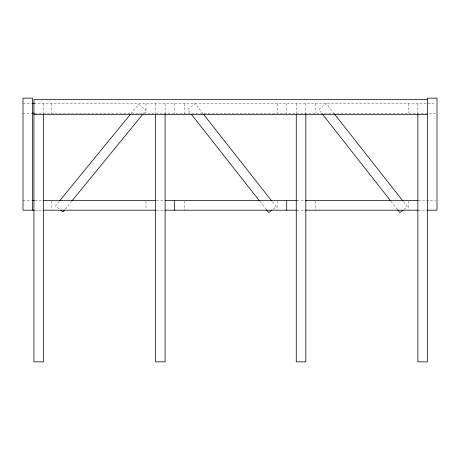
<?xml version="1.0" encoding="UTF-8"?>
<svg xmlns="http://www.w3.org/2000/svg" width="460" height="460" viewBox="0 0 460 460"><rect width="100%" height="100%" fill="white"/><g stroke="black" fill="none" stroke-linecap="round" stroke-linejoin="round"><path stroke-width="0.34" stroke-dasharray="2.3 1.72" d="M59.144 201.394L55.516 205.833L59.742 209.294M130.876 113.758L138.592 104.328L145.992 110.388L143.273 113.718M65.188 209.116L71.541 201.353M273.016 209.231L276.236 206.695L272.251 201.624M404.185 209.231L407.405 206.695L403.42 201.624M23 103.615L31.608 103.615M33.931 103.615L435.562 103.615M23 113.177L31.608 113.177M35.196 113.177L437 113.177M23 200.623L31.608 200.623M35.196 200.623L42.366 200.623M156.595 200.623L164.392 200.623M296.976 200.623L304.767 200.623M418.347 200.623L435.562 200.623M35.196 210.185L42.366 210.185M156.595 210.185L164.392 210.185M296.976 210.185L304.767 210.185M418.347 210.185L426.955 210.185M334.27 113.752L326.289 103.615L318.774 109.526L321.879 113.47M391.023 201.342L397.233 209.231M203.101 113.752L195.12 103.615L187.605 109.526L190.71 113.47M259.86 201.342L266.064 209.231M417.87 103.615L417.87 113.654M408.308 103.615L408.308 113.177M408.308 201.308L408.308 209.507M315.393 103.615L315.393 113.177M315.393 201.308L315.393 210.185M305.831 103.615L305.831 113.654M296.269 103.615L296.269 113.654M286.701 103.615L286.701 113.177M277.138 103.615L277.138 113.177M277.138 201.308L277.138 209.507M184.23 103.615L184.23 113.177M184.23 201.308L184.23 210.185M174.662 103.615L174.662 113.177M165.1 103.615L165.1 113.654M155.537 103.615L155.537 113.654M145.97 103.615L145.97 113.177M145.97 201.308L145.97 209.507M51.693 103.615L51.693 113.177M51.693 201.308L51.693 209.507M43.493 103.615L43.493 113.654"/><path stroke-width="0.69" d="M59.599 200.842L130.421 114.316M64.279 210.226L62.916 211.893L60.8 210.162M71.996 200.796L142.819 114.27M271.946 210.07L268.72 212.606L266.507 209.794M403.109 210.07L399.889 212.606L397.676 209.794M427.438 99.515L33.931 99.515L33.931 361.853L43.493 361.853L43.493 114.373M32.326 103.615L34.477 103.615M32.326 113.177L34.477 113.177M33.931 114.546L427.438 114.546M32.326 200.623L34.477 200.623M43.493 200.623L155.888 200.623M165.1 200.623L296.269 200.623M305.48 200.623L417.87 200.623M34.477 210.185L23 210.185L23 98.147L32.562 98.147L32.562 210.185M43.493 210.185L155.888 210.185M165.1 210.185L296.269 210.185M305.48 210.185L417.87 210.185M426.955 210.185L437 210.185L437 98.147L427.438 98.147L427.438 361.853L417.87 361.853L417.87 114.373M334.713 114.316L402.971 201.06M322.322 114.034L390.58 200.778M203.544 114.316L271.808 201.06M191.153 114.034L259.411 200.778M305.831 114.373L305.831 361.853L296.269 361.853L296.269 114.373M286.701 200.623L286.701 210.185M174.662 200.623L174.662 210.185M165.1 114.373L165.1 361.853L155.537 361.853L155.537 114.373"/></g></svg>
